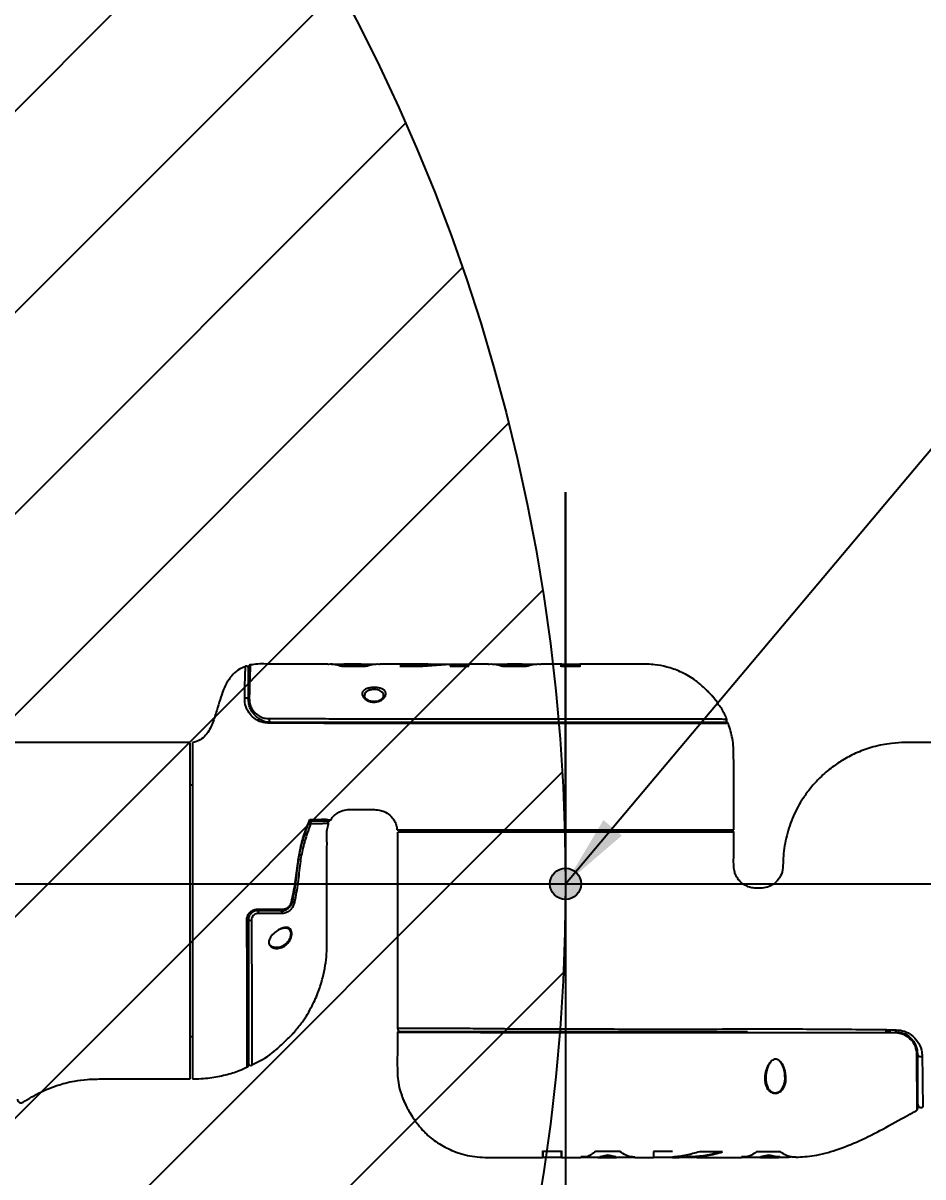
# Model space of a CAD drawing. Header units: millimetres. Extents: x 0 to 841, y 0 to 594.
# Drawn here: x 392 to 442.1, y 130.1 to 194.4 of the extents above; entities that cross this region are included whole.
import ezdxf

# ---------------------------------------------------------------- set-up
doc = ezdxf.new("R2010")
doc.units = ezdxf.units.MM
doc.header["$PDSIZE"] = -1
doc.layers.add('细线层', color=7, linetype='Continuous', lineweight=25)
doc.styles.add('SLDTEXTSTYLE5', font='TXT', dxfattribs={"width": 0.605})
doc.dimstyles.new('SLDDIMSTYLE0', dxfattribs={"dimtxt": 5.5, "dimasz": 4.08, "dimexe": 0, "dimexo": 0.0625, "dimgap": 1.375, "dimtad": 2, "dimdec": 1, "dimlfac": 4, "dimrnd": 1e-09, "dimzin": 12, "dimdsep": 46, "dimtxsty": 'SLDTEXTSTYLE5', "dimsah": 1, "dimcen": 0.09, "dimadec": 0, "dimazin": 3, "dimtfac": 1, "dimtdec": 1, "dimtofl": 0, "dimtmove": 0, "dimatfit": 3, "dimfxl": 0, "dimfrac": 2, "dimtolj": 1, "dimtzin": 12, "dimarcsym": 0})
doc.dimstyles.new('SLDDIMSTYLE4', dxfattribs={"dimtxt": 5.5, "dimasz": 4.08, "dimexe": 0, "dimexo": 0.0625, "dimgap": 1.375, "dimtad": 0, "dimtih": 1, "dimtoh": 1, "dimdec": 1, "dimlfac": 4, "dimrnd": 1e-09, "dimzin": 12, "dimdsep": 46, "dimtxsty": 'SLDTEXTSTYLE5', "dimsah": 1, "dimcen": 0, "dimadec": 0, "dimazin": 3, "dimtfac": 1, "dimtdec": 1, "dimtofl": 0, "dimtmove": 0, "dimatfit": 3, "dimfxl": 0, "dimfrac": 2, "dimtolj": 1, "dimtzin": 12, "dimarcsym": 0})
doc.dimstyles.new('SLDDIMSTYLE5', dxfattribs={"dimtxt": 0.18, "dimasz": 4.08, "dimexe": 0, "dimexo": 0.0625, "dimgap": 0, "dimtad": 0, "dimtih": 1, "dimtoh": 1, "dimdec": 0, "dimrnd": 1e-09, "dimzin": 0, "dimdsep": 46, "dimtxsty": 'Standard', "dimsah": 1, "dimcen": 0.09, "dimadec": 0, "dimazin": 0, "dimtfac": 4.08, "dimtdec": 0, "dimtofl": 0, "dimtmove": 0, "dimatfit": 3, "dimfxl": 0, "dimfrac": 2, "dimtolj": 1, "dimtzin": 0, "dimarcsym": 0})

# ---------------------------------------------------------------- blocks, each defined once
blk = doc.blocks.new('_D_7')
at = {"layer": '细线层'}
for p, q in [((422.202, 150.15), (422.202, 93.051)), ((462.027, 137.262), (462.027, 93.051)), ((422.202, 95.051), (462.027, 95.051))]:
    blk.add_line(p, q, dxfattribs=at)
for points in [[(422.202, 95.051), (426.282, 94.543), (426.282, 95.559)], [(462.027, 95.051), (457.947, 95.559), (457.947, 94.543)]]:
    blk.add_solid(points, dxfattribs=at)
at = {"layer": '细线层', "insert": (433.818, 102.141), "char_height": 5.5, "attachment_point": 1, "style": 'SLDTEXTSTYLE5'}
blk.add_mtext('159.3', dxfattribs=at)
blk = doc.blocks.new('_D_9')
at = {"layer": '细线层'}
for p, q in [((317.077, 146.387), (348.808, 114.656)), ((348.808, 114.656), (423.57, 39.894)), ((423.57, 39.894), (454.56, 39.894))]:
    blk.add_line(p, q, dxfattribs=at)
blk.add_solid([(348.808, 114.656), (346.282, 117.9), (345.564, 117.182)], dxfattribs=at)
at = {"layer": '细线层', "char_height": 5.5, "attachment_point": 1, "style": 'SLDTEXTSTYLE5'}
for s, insert in [('S', (425.158, 46.984)), ('R179.5', (430.199, 46.984))]:
    blk.add_mtext(s, dxfattribs=dict(at, insert=insert))

msp = doc.modelspace()

# ---------------------------------------------------------------- hatches: boundary and pattern name
at = {"layer": '细线层'}
h = msp.add_hatch(dxfattribs=at)
h.set_pattern_fill('ANSI31', color=256, scale=2.5, style=0)
edge = h.paths.add_edge_path(flags=0)
edge.add_arc((317.077, 146.387), 105.125, 0, 360)
edge = h.paths.add_edge_path(flags=0)
edge.add_arc((317.077, 146.387), 44.875, 0, 360)
h = msp.add_hatch(color=256, dxfattribs=at)
edge = h.paths.add_edge_path(flags=0)
edge.add_arc((422.202, 146.387), 0.875, 0, 360)

# ---------------------------------------------------------------- linework, layer by layer
at = {"color": 7, "linetype": 'Continuous', "lineweight": 25}
for p, q in [((409.736, 158.517), (411.074, 158.517)), ((410.808, 158.637), (409.994, 158.637)), ((410, 158.597), (410.401, 158.58)), ((410.808, 158.631), (410.401, 158.605)), ((410.401, 158.58), (410.802, 158.605)), ((410.401, 158.58), (410.401, 158.605)), ((411.649, 158.612), (410.802, 158.612)), ((411.207, 158.607), (410.851, 158.607)), ((410.892, 158.612), (410.892, 158.636)), ((414.551, 158.637), (411.859, 158.637)), ((414.689, 158.637), (412.968, 158.519)), ((412.968, 158.519), (414.255, 158.519)), ((413.334, 158.519), (414.689, 158.612)), ((414.255, 158.519), (415.768, 158.633)), ((414.551, 158.63), (414.689, 158.637)), ((414.689, 158.612), (414.689, 158.637)), ((415.492, 158.612), (414.689, 158.612)), ((415.71, 158.634), (415.329, 158.612)), ((415.768, 158.633), (415.768, 158.517)), ((416.821, 158.612), (415.768, 158.612)), ((415.768, 158.517), (416.821, 158.517)), ((417.911, 158.638), (416.821, 158.637)), ((418.974, 158.613), (418.115, 158.613)), ((418.92, 158.607), (418.563, 158.607)), ((418.697, 158.516), (420.034, 158.515)), ((418.878, 158.613), (418.878, 158.636)), ((419.37, 158.605), (418.962, 158.631)), ((418.974, 158.605), (419.37, 158.58)), ((419.777, 158.627), (419.37, 158.605)), ((419.37, 158.58), (419.37, 158.605)), ((419.37, 158.58), (419.765, 158.602)), ((420.617, 158.613), (419.765, 158.613)), ((421.952, 158.638), (420.826, 158.638)), ((422.996, 158.613), (421.929, 158.613)), ((421.952, 158.611), (421.952, 158.636)), ((421.952, 158.624), (421.952, 158.512)), ((421.952, 158.487), (421.952, 158.597)), ((421.952, 158.512), (422.997, 158.51)), ((421.955, 158.606), (421.955, 158.631)), ((422.996, 158.609), (422.996, 158.634)), ((401.402, 154.262), (401.402, 135.512)), ((401.402, 151.887), (401.277, 151.887)), ((414.052, 149.4), (414.052, 149.275)), ((430.352, 149.275), (430.352, 149.4)), ((401.277, 137.887), (401.402, 137.887)), ((440.331, 138.15), (440.02, 138.15)), ((405.903, 137.016), (405.899, 137.011)), ((413.707, 133.355), (413.746, 133.297)), ((414.247, 132.649), (414.254, 132.641)), ((421.977, 131.475), (420.932, 131.475)), ((425.232, 131.471), (423.894, 131.473)), ((424.559, 131.265), (424.11, 131.179)), ((425.008, 131.172), (424.559, 131.265)), ((424.559, 131.265), (424.559, 131.24)), ((424.559, 131.24), (425.05, 131.138)), ((428.16, 131.464), (427.108, 131.467)), ((430.961, 131.453), (429.673, 131.457)), ((434.192, 131.45), (432.855, 131.452)), ((433.037, 131.138), (433.528, 131.232)), ((433.528, 131.257), (433.079, 131.171)), ((433.976, 131.181), (433.528, 131.257)), ((433.528, 131.257), (433.528, 131.232)), ((433.776, 131.188), (434.15, 131.188)), ((420.933, 131.165), (420.933, 131.14)), ((420.933, 131.162), (421.996, 131.162)), ((421.974, 131.171), (421.974, 131.146)), ((421.976, 131.163), (421.976, 131.138)), ((423.06, 131.162), (424.11, 131.163)), ((425.008, 131.163), (426.06, 131.163)), ((425.05, 131.163), (425.05, 131.138)), ((426.069, 131.137), (427.108, 131.137)), ((427.108, 131.163), (428.16, 131.163)), ((429.24, 131.168), (429.24, 131.143)), ((429.502, 131.15), (429.24, 131.143)), ((429.502, 131.137), (432.016, 131.137)), ((432.027, 131.162), (433.079, 131.162)), ((433.037, 131.163), (433.037, 131.138))]:
    msp.add_line(p, q, dxfattribs=at)
at = {"color": 8, "linetype": 'Continuous', "lineweight": 25}
msp.add_line((406.924, 145.387), (406.991, 145.387), dxfattribs=at)
at = {"color": 7, "linetype": 'Continuous', "lineweight": 25, "flags": 128}
for points in [[(419.777, 158.638), (419.466, 158.638), (418.962, 158.638)], [(404.527, 156.65), (404.522, 156.677), (404.507, 156.701), (404.483, 156.721), (404.452, 156.735), (404.417, 156.742), (404.381, 156.742), (404.347, 156.734), (404.317, 156.719)], [(405.777, 155.4), (405.755, 155.404), (405.734, 155.418), (405.716, 155.438), (405.703, 155.466), (405.695, 155.497), (405.693, 155.53), (405.697, 155.563), (405.707, 155.594)], [(412.827, 149.275), (412.827, 149.218), (412.827, 146.841), (412.827, 144.718), (412.827, 142.851), (412.828, 141.238), (412.828, 139.88), (412.828, 138.776), (412.829, 138.35)], [(406.991, 145.387), (407.006, 145.384), (407.021, 145.381), (407.036, 145.378), (407.05, 145.375), (407.063, 145.372), (407.075, 145.37), (407.085, 145.367), (407.094, 145.365)], [(405.071, 144.984), (405.068, 144.964), (405.065, 144.946), (405.06, 144.929), (405.055, 144.915), (405.048, 144.903), (405.042, 144.894), (405.034, 144.889), (405.027, 144.887)], [(405.027, 144.887), (405.038, 144.884), (405.048, 144.875), (405.057, 144.86), (405.064, 144.839), (405.07, 144.815), (405.074, 144.788), (405.075, 144.76), (405.073, 144.732)], [(406.312, 144.887), (406.332, 144.884), (406.351, 144.875), (406.368, 144.859), (406.382, 144.839), (406.393, 144.814), (406.399, 144.787), (406.401, 144.759), (406.398, 144.731)], [(440.627, 138.256), (440.623, 138.233), (440.618, 138.212), (440.613, 138.194), (440.606, 138.178), (440.599, 138.166), (440.592, 138.157), (440.585, 138.152), (440.577, 138.15)], [(441.827, 136.9), (441.832, 136.868), (441.848, 136.838), (441.874, 136.811), (441.909, 136.789), (441.949, 136.773), (441.994, 136.764), (442.041, 136.763), (442.087, 136.769)], [(421.976, 131.137), (422.933, 131.137), (423.052, 131.137)], [(428.19, 131.163), (428.967, 131.163), (429.24, 131.163)]]:
    msp.add_lwpolyline(points, dxfattribs=at)
at = {"color": 7, "linetype": 'Continuous', "lineweight": 25}
for centre, radius, start, end in [((404.402, 158.396), 0.125, 359.97855, 110.57265), ((404.652, 158.464), 0.125, 104.29998, 180.05488), ((404.615, 156.646), 0.088, 118.24951, 177.15552), ((405.786, 155.314), 0.086, 95.98922, 163.77861), ((431.073, 155.525), 0.125, 270.00155, 23.31728), ((431.17, 155.275), 0.125, 24.90004, 90.0046), ((408.867, 149.762), 0.125, 339.16875, 89.98888), ((408.993, 150.012), 0.125, 269.99554, 323.73482), ((406.387, 144.989), 0.102, 277.82116, 356.42069), ((404.451, 144.473), 0.115, 261.64266, 311.4945), ((404.642, 144.552), 0.201, 235.06903, 284.20613), ((413.029, 138.35), 0.2, 181.77545, 270.05934), ((412.879, 138.1), 0.05, 82.78341, 176.58111), ((440.515, 138.101), 0.0792, 341.71436, 38.35964), ((404.652, 136.391), 0.125, 179.95824, 303.16202), ((441.789, 136.906), 0.0381, 274.06808, 350.28357), ((404.402, 136.274), 0.125, 301.33479, 0.00002), ((391.852, 134.387), 0.2, 179.99995, 305.64418), ((442.027, 134.121), 0.2, 179.99997, 302.17157)]:
    msp.add_arc(centre, radius, start, end, dxfattribs=at)
for points, knots in [([(404.36, 158.505), (404.244, 158.459), (403.987, 158.359), (403.653, 158.069), (403.357, 157.678), (403.122, 157.198), (402.933, 156.645), (402.751, 156.017), (402.578, 155.452), (402.369, 154.987), (402.152, 154.656), (401.832, 154.37), (401.551, 154.3), (401.402, 154.262)], [0, 0, 0, 0, 0.068178, 0.151186, 0.239908, 0.337517, 0.444546, 0.561978, 0.698611, 0.770433, 0.842467, 0.91616, 1, 1, 1, 1]), ([(404.527, 156.65), (404.527, 156.865), (404.527, 157.321), (404.527, 157.849), (404.527, 158.245), (404.527, 158.454), (404.527, 158.44), (404.527, 158.435)], [0, 0, 0, 0, 0.199253, 0.422968, 0.646691, 0.884997, 1, 1, 1, 1]), ([(408.945, 158.637), (408.879, 158.637), (408.647, 158.637), (407.87, 158.637), (407.07, 158.638), (406.315, 158.638), (405.942, 158.639), (405.51, 158.634), (405.053, 158.65), (404.765, 158.605), (404.623, 158.584)], [0, 0, 0, 0, 0.045668, 0.160876, 0.538971, 0.600695, 0.684128, 0.797972, 0.900745, 1, 1, 1, 1]), ([(408.945, 158.629), (408.964, 158.632), (409.228, 158.67), (409.492, 158.591), (409.736, 158.517)], [0, 0, 0, 0, 0.0732433, 1, 1, 1, 1]), ([(410, 158.612), (409.932, 158.612), (409.649, 158.612), (409.366, 158.612), (409.152, 158.612)], [0, 0, 0, 0, 0.241785, 1, 1, 1, 1]), ([(410.401, 158.605), (410.241, 158.628), (410.026, 158.659), (409.812, 158.622), (409.758, 158.612)], [0, 0, 0, 0, 0.745712, 1, 1, 1, 1]), ([(411.074, 158.517), (411.314, 158.588), (411.576, 158.665), (411.838, 158.632), (411.859, 158.629)], [0, 0, 0, 0, 0.917698, 1, 1, 1, 1]), ([(416.821, 158.517), (416.821, 158.588), (416.821, 158.666), (416.821, 158.632), (416.821, 158.629)], [0, 0, 0, 0, 0.919185, 1, 1, 1, 1]), ([(417.911, 158.63), (417.93, 158.633), (418.193, 158.666), (418.454, 158.588), (418.697, 158.516)], [0, 0, 0, 0, 0.074422, 1, 1, 1, 1]), ([(420.034, 158.515), (420.276, 158.587), (420.54, 158.667), (420.804, 158.632), (420.826, 158.629)], [0, 0, 0, 0, 0.917348, 1, 1, 1, 1]), ([(422.093, 158.613), (422.05, 158.618), (421.98, 158.625), (421.962, 158.629), (421.955, 158.631)], [0, 0, 0, 0, 0.618427, 1, 1, 1, 1]), ([(429.361, 157.786), (429.11, 157.939), (428.635, 158.227), (427.89, 158.478), (427.123, 158.632), (426.237, 158.639), (425.149, 158.637), (424.044, 158.638), (423.303, 158.638), (422.996, 158.638)], [0, 0, 0, 0, 0.134368, 0.254775, 0.358459, 0.492717, 0.659928, 0.858805, 1, 1, 1, 1]), ([(422.997, 158.51), (422.996, 158.554), (422.996, 158.629), (422.996, 158.629), (422.996, 158.629)], [0, 0, 0, 0, 0.582302, 1, 1, 1, 1]), ([(422.996, 158.604), (422.996, 158.603), (422.996, 158.603), (422.996, 158.529), (422.997, 158.485)], [0, 0, 0, 0, 0.405921, 1, 1, 1, 1]), ([(429.936, 157.308), (429.919, 157.324), (429.823, 157.413), (429.665, 157.55), (429.494, 157.688), (429.394, 157.764), (429.352, 157.796), (429.361, 157.789), (429.362, 157.788)], [0, 0, 0, 0, 0.063911, 0.361314, 0.5937, 0.784766, 0.976001, 1, 1, 1, 1]), ([(429.369, 157.784), (429.367, 157.785), (429.365, 157.786), (429.365, 157.786), (429.365, 157.787)], [0, 0, 0, 0, 0.67946, 1, 1, 1, 1]), ([(411.527, 156.513), (411.475, 156.516), (411.364, 156.522), (411.203, 156.574), (411.052, 156.66), (410.925, 156.782), (410.853, 156.93), (410.87, 157.082), (410.988, 157.209), (411.181, 157.293), (411.39, 157.329), (411.595, 157.334), (411.788, 157.312), (411.965, 157.258), (412.102, 157.177), (412.185, 157.066), (412.198, 156.929), (412.125, 156.773), (411.972, 156.635), (411.782, 156.546), (411.642, 156.518), (411.56, 156.513), (411.537, 156.513), (411.527, 156.513)], [0, 0, 0, 0, 0.034006, 0.072876, 0.116896, 0.170058, 0.233015, 0.301057, 0.366369, 0.424101, 0.474484, 0.511877, 0.557758, 0.603736, 0.651912, 0.70504, 0.764447, 0.830027, 0.898078, 0.945711, 0.984963, 0.993491, 1, 1, 1, 1]), ([(430.713, 156.445), (430.715, 156.444), (430.719, 156.438), (430.69, 156.477), (430.615, 156.574), (430.453, 156.774), (430.218, 157.037), (430.025, 157.223), (429.936, 157.308)], [0, 0, 0, 0, 0.035924, 0.129012, 0.260227, 0.46053, 0.75094, 1, 1, 1, 1]), ([(430.198, 157.051), (430.158, 157.093), (430.109, 157.144), (430.057, 157.192), (430.048, 157.201)], [0, 0, 0, 0, 0.811269, 1, 1, 1, 1]), ([(430.714, 156.445), (430.714, 156.445), (430.714, 156.445), (430.708, 156.453), (430.681, 156.489), (430.614, 156.575), (430.506, 156.71), (430.363, 156.875), (430.251, 156.994), (430.198, 157.051)], [0, 0, 0, 0, 0.008176, 0.064156, 0.187112, 0.343341, 0.541005, 0.77958, 1, 1, 1, 1]), ([(405.703, 155.338), (405.543, 155.353), (405.23, 155.382), (404.884, 155.571), (404.604, 155.831), (404.401, 156.173), (404.321, 156.488), (404.318, 156.681), (404.317, 156.719)], [0, 0, 0, 0, 0.194759, 0.380453, 0.566356, 0.759627, 0.952449, 1, 1, 1, 1]), ([(405.066, 155.622), (404.919, 155.755), (404.704, 155.952), (404.553, 156.33), (404.536, 156.542), (404.527, 156.65)], [0, 0, 0, 0, 0.5097084, 0.7515789, 1, 1, 1, 1]), ([(404.573, 156.723), (404.579, 156.626), (404.591, 156.43), (404.702, 156.156), (404.885, 155.904), (405.131, 155.725), (405.402, 155.613), (405.604, 155.6), (405.707, 155.594)], [0, 0, 0, 0, 0.152027, 0.308405, 0.505822, 0.709321, 0.852305, 1, 1, 1, 1]), ([(411.552, 156.54), (411.523, 156.541), (411.444, 156.541), (411.315, 156.568), (411.176, 156.628), (411.063, 156.714), (410.997, 156.806), (410.994, 156.846), (410.993, 156.864)], [0, 0, 0, 0, 0.08438, 0.229279, 0.391761, 0.592092, 0.813153, 1, 1, 1, 1]), ([(412.059, 156.865), (412.06, 156.855), (412.063, 156.825), (412.016, 156.743), (411.911, 156.648), (411.768, 156.576), (411.64, 156.546), (411.57, 156.542), (411.552, 156.54)], [0, 0, 0, 0, 0.125166, 0.361329, 0.585571, 0.784631, 0.945553, 1, 1, 1, 1]), ([(431.184, 155.572), (431.176, 155.594), (431.099, 155.814), (430.948, 156.114), (430.755, 156.354), (430.694, 156.43)], [0, 0, 0, 0, 0.069085, 0.70453, 1, 1, 1, 1]), ([(405.066, 155.622), (405.16, 155.564), (405.356, 155.443), (405.633, 155.415), (405.777, 155.4)], [0, 0, 0, 0, 0.482165, 1, 1, 1, 1]), ([(405.777, 155.4), (405.944, 155.4), (406.279, 155.4), (406.924, 155.4), (407.636, 155.4), (408.511, 155.4), (409.454, 155.4), (410.649, 155.4), (412.682, 155.4), (415.172, 155.4), (417.86, 155.4), (420.171, 155.4), (422.152, 155.4), (423.779, 155.4), (425.052, 155.4), (426.313, 155.4), (427.525, 155.4), (428.633, 155.4), (429.564, 155.4), (430.302, 155.4), (430.82, 155.4), (431.128, 155.4), (431.143, 155.4), (431.149, 155.4)], [0, 0, 0, 0, 0.0212999, 0.0426587, 0.0738497, 0.1047348, 0.1350281, 0.1654956, 0.2213856, 0.3331669, 0.4083435, 0.4835004, 0.5584262, 0.6016087, 0.6448933, 0.6880159, 0.7354271, 0.7828115, 0.8282168, 0.8736087, 0.9184406, 0.9632671, 1, 1, 1, 1]), ([(431.577, 149.4), (431.577, 150.017), (431.576, 151.376), (431.587, 153.068), (431.556, 154.445), (431.366, 155.045), (431.279, 155.32)], [0, 0, 0, 0, 0.3110308, 0.6843993, 0.8552708, 1, 1, 1, 1]), ([(401.277, 154.262), (400.441, 154.262), (398.773, 154.262), (396.356, 154.262), (394.109, 154.262), (392.108, 154.263), (390.434, 154.248), (389.068, 154.289), (387.984, 154.13), (387.085, 153.842), (386.339, 153.48), (385.723, 153.08), (385.228, 152.675), (384.791, 152.245), (384.38, 151.753), (383.991, 151.168), (383.66, 150.52), (383.404, 149.825), (383.226, 149.079), (383.142, 148.295), (383.152, 147.648), (383.152, 147.162), (383.049, 146.851), (382.876, 146.579), (382.619, 146.344), (382.264, 146.165), (381.837, 146.129), (381.407, 146.143), (380.993, 146.13), (380.63, 146.257), (380.349, 146.455), (380.15, 146.693), (380.003, 146.979), (379.93, 147.385), (379.961, 147.953), (379.949, 148.642), (379.951, 149.141), (379.952, 149.387)], [0, 0, 0, 0, 0.08672, 0.172946, 0.25064, 0.319778, 0.380412, 0.424343, 0.461303, 0.493338, 0.521863, 0.547104, 0.569348, 0.588044, 0.610624, 0.635679, 0.660736, 0.685941, 0.712272, 0.740113, 0.767401, 0.779496, 0.790216, 0.800787, 0.812651, 0.825997, 0.841152, 0.856449, 0.870773, 0.883699, 0.895492, 0.90607, 0.915575, 0.928521, 0.948307, 0.974426, 1, 1, 1, 1]), ([(401.277, 135.512), (401.277, 135.537), (401.277, 135.588), (401.277, 135.997), (401.277, 136.644), (401.277, 137.522), (401.277, 138.617), (401.277, 139.88), (401.277, 141.298), (401.277, 142.804), (401.277, 144.383), (401.277, 145.962), (401.277, 147.525), (401.277, 148.999), (401.277, 150.369), (401.277, 151.572), (401.277, 152.595), (401.277, 153.393), (401.277, 153.947), (401.277, 154.238), (401.277, 154.234), (401.277, 154.232)], [0, 0, 0, 0, 0.05292, 0.107374, 0.160294, 0.214749, 0.267659, 0.322103, 0.375042, 0.429518, 0.482447, 0.53691, 0.589833, 0.644292, 0.697187, 0.751613, 0.804542, 0.859006, 0.91196, 0.966455, 1, 1, 1, 1]), ([(452.152, 154.262), (451.338, 154.262), (449.789, 154.262), (447.57, 154.263), (445.546, 154.262), (443.686, 154.265), (441.982, 154.255), (440.544, 154.278), (439.385, 154.048), (438.493, 153.734), (437.73, 153.345), (437.028, 152.876), (436.408, 152.345), (435.876, 151.761), (435.362, 151.063), (434.879, 150.181), (434.562, 149.266), (434.41, 148.51), (434.338, 147.953), (434.337, 147.425), (434.273, 146.93), (434.053, 146.595), (433.807, 146.373), (433.53, 146.213), (433.224, 146.145), (432.971, 146.151), (432.757, 146.146), (432.517, 146.177), (432.251, 146.277), (432.018, 146.433), (431.835, 146.622), (431.71, 146.824), (431.611, 147.062), (431.568, 147.408), (431.58, 147.899), (431.576, 148.55), (431.576, 149.034), (431.577, 149.302)], [0, 0, 0, 0, 0.087837, 0.16707, 0.239469, 0.306236, 0.367716, 0.423525, 0.460802, 0.494604, 0.525271, 0.552991, 0.585535, 0.613101, 0.637987, 0.678963, 0.721093, 0.741839, 0.762161, 0.781496, 0.799029, 0.81496, 0.823442, 0.834767, 0.849078, 0.856498, 0.862051, 0.872225, 0.882314, 0.892489, 0.902186, 0.910471, 0.91798, 0.929822, 0.947784, 0.971009, 1, 1, 1, 1]), ([(409.095, 149.938), (409.119, 149.975), (409.172, 150.055), (409.286, 150.18), (409.457, 150.323), (409.718, 150.465), (410.087, 150.542), (410.551, 150.52), (411.046, 150.523), (411.51, 150.533), (411.881, 150.504), (412.214, 150.369), (412.481, 150.164), (412.681, 149.882), (412.793, 149.633), (412.804, 149.46), (412.807, 149.395)], [0, 0, 0, 0, 0.029285, 0.063375, 0.112081, 0.176528, 0.258382, 0.358823, 0.483535, 0.587042, 0.66717, 0.728021, 0.823544, 0.885221, 0.957046, 1, 1, 1, 1]), ([(406.919, 145.363), (407.001, 145.719), (407.163, 146.433), (407.25, 147.415), (407.405, 148.318), (407.616, 149.141), (407.837, 149.694), (407.949, 149.972)], [0, 0, 0, 0, 0.230922, 0.463262, 0.623333, 0.81068, 1, 1, 1, 1]), ([(406.991, 145.387), (407.056, 145.745), (407.186, 146.46), (407.267, 147.476), (407.442, 148.409), (407.668, 149.175), (407.843, 149.651), (407.917, 149.852)], [0, 0, 0, 0, 0.238054, 0.476897, 0.667442, 0.859575, 1, 1, 1, 1]), ([(408.973, 149.887), (408.977, 149.887), (408.985, 149.887), (408.821, 149.887), (408.668, 149.887), (408.405, 149.887), (408.155, 149.887), (407.96, 149.887), (407.9, 149.887), (407.893, 149.887)], [0, 0, 0, 0, 0.191476, 0.445808, 0.700763, 0.824302, 0.94973, 0.994346, 1, 1, 1, 1]), ([(407.917, 149.852), (407.929, 149.841), (407.953, 149.817), (407.978, 149.774), (407.988, 149.742), (407.99, 149.726), (407.99, 149.724), (407.99, 149.724)], [0, 0, 0, 0, 0.274476, 0.609005, 0.948829, 0.993304, 1, 1, 1, 1]), ([(407.99, 149.724), (407.927, 149.553), (407.764, 149.114), (407.551, 148.385), (407.378, 147.458), (407.298, 146.441), (407.162, 145.724), (407.094, 145.365)], [0, 0, 0, 0, 0.122156, 0.314963, 0.509718, 0.754879, 1, 1, 1, 1]), ([(407.128, 138.204), (407.269, 138.368), (407.636, 138.791), (408.07, 139.542), (408.439, 140.371), (408.674, 141.13), (408.816, 141.824), (408.891, 142.47), (408.905, 143.08), (408.9, 143.648), (408.9, 144.231), (408.901, 144.924), (408.902, 145.819), (408.904, 146.949), (408.894, 148.041), (408.914, 148.885), (408.881, 149.388), (408.96, 149.616), (408.995, 149.715)], [0, 0, 0, 0, 0.0542362, 0.1403935, 0.2162655, 0.2818578, 0.3394484, 0.3937886, 0.4449972, 0.4925521, 0.536334, 0.59146, 0.6663351, 0.7609844, 0.8753923, 0.9400064, 0.9739942, 1, 1, 1, 1]), ([(412.853, 149.4), (412.845, 149.4), (412.814, 149.4), (413.053, 149.4), (413.534, 149.4), (414.258, 149.4), (415.221, 149.4), (416.392, 149.4), (417.737, 149.4), (419.186, 149.4), (420.733, 149.4), (422.305, 149.4), (423.887, 149.4), (425.409, 149.4), (426.855, 149.4), (428.158, 149.4), (429.304, 149.4), (430.238, 149.4), (430.953, 149.4), (431.353, 149.4), (431.547, 149.4), (431.567, 149.4), (431.577, 149.4)], [0, 0, 0, 0, 0.0202606, 0.075506, 0.126806, 0.1794382, 0.2334163, 0.2890157, 0.3420794, 0.3966963, 0.4495102, 0.5038577, 0.5566301, 0.6109243, 0.663859, 0.7183276, 0.7712808, 0.82577, 0.8787016, 0.9331677, 0.9663997, 1, 1, 1, 1]), ([(431.577, 149.275), (431.552, 149.275), (431.501, 149.275), (431.092, 149.275), (430.443, 149.275), (429.565, 149.275), (428.467, 149.275), (427.203, 149.275), (425.785, 149.275), (424.279, 149.275), (422.7, 149.275), (421.122, 149.275), (419.56, 149.275), (418.087, 149.275), (416.717, 149.275), (415.514, 149.275), (414.492, 149.275), (413.693, 149.275), (413.142, 149.275), (412.85, 149.275), (412.855, 149.275), (412.857, 149.275)], [0, 0, 0, 0, 0.0529724, 0.1074812, 0.1604122, 0.2148738, 0.2678386, 0.322341, 0.3752799, 0.4297579, 0.4826503, 0.5370762, 0.5899791, 0.6444149, 0.6973341, 0.7517871, 0.8047269, 0.8592032, 0.9121314, 0.966595, 1, 1, 1, 1]), ([(407.094, 145.365), (407.09, 145.346), (407.069, 145.262), (407.006, 145.107), (406.874, 144.924), (406.667, 144.767), (406.496, 144.744), (406.398, 144.731)], [0, 0, 0, 0, 0.048797, 0.211527, 0.409861, 0.663905, 1, 1, 1, 1]), ([(406.404, 144.89), (406.414, 144.889), (406.486, 144.884), (406.615, 144.928), (406.769, 145.033), (406.878, 145.181), (406.936, 145.31), (406.945, 145.381), (406.947, 145.395)], [0, 0, 0, 0, 0.041334, 0.30033, 0.542684, 0.761885, 0.951102, 1, 1, 1, 1]), ([(406.489, 144.982), (406.546, 144.99), (406.649, 145.005), (406.778, 145.101), (406.863, 145.213), (406.904, 145.305), (406.917, 145.354), (406.919, 145.363)], [0, 0, 0, 0, 0.328416, 0.594619, 0.797359, 0.960558, 1, 1, 1, 1]), ([(406.792, 145.079), (406.822, 145.104), (406.882, 145.153), (406.949, 145.263), (406.977, 145.346), (406.991, 145.387)], [0, 0, 0, 0, 0.340071, 0.669968, 1, 1, 1, 1]), ([(404.434, 144.36), (404.439, 144.421), (404.448, 144.546), (404.536, 144.725), (404.68, 144.872), (404.869, 144.969), (405.003, 144.979), (405.071, 144.984)], [0, 0, 0, 0, 0.184073, 0.380102, 0.579128, 0.788491, 1, 1, 1, 1]), ([(405.027, 144.887), (404.975, 144.883), (404.871, 144.874), (404.723, 144.795), (404.609, 144.677), (404.539, 144.535), (404.531, 144.436), (404.527, 144.387)], [0, 0, 0, 0, 0.211421, 0.419714, 0.618327, 0.814777, 1, 1, 1, 1]), ([(405.073, 144.732), (405.032, 144.729), (404.95, 144.722), (404.836, 144.663), (404.75, 144.573), (404.699, 144.466), (404.693, 144.393), (404.691, 144.357)], [0, 0, 0, 0, 0.216097, 0.430596, 0.629766, 0.820878, 1, 1, 1, 1]), ([(406.401, 144.887), (406.282, 144.887), (406.026, 144.887), (405.569, 144.887), (405.209, 144.887), (405.027, 144.887)], [0, 0, 0, 0, 0.298441, 0.644493, 1, 1, 1, 1]), ([(405.071, 144.984), (405.254, 144.983), (405.626, 144.98), (406.026, 144.98), (406.309, 144.981), (406.429, 144.982), (406.489, 144.982)], [0, 0, 0, 0, 0.346453, 0.702578, 0.85166, 1, 1, 1, 1]), ([(406.398, 144.731), (406.227, 144.73), (405.88, 144.728), (405.413, 144.73), (405.134, 144.732), (405.073, 144.732)], [0, 0, 0, 0, 0.432441, 0.877423, 1, 1, 1, 1]), ([(404.527, 144.387), (404.527, 143.916), (404.527, 143.031), (404.527, 141.789), (404.527, 140.658), (404.527, 139.565), (404.527, 138.553), (404.527, 137.671), (404.527, 136.985), (404.527, 136.519), (404.527, 136.286), (404.527, 136.299), (404.527, 136.304)], [0, 0, 0, 0, 0.1119028, 0.210033, 0.3083938, 0.4063868, 0.5150148, 0.6235816, 0.729825, 0.8360449, 0.9430588, 1, 1, 1, 1]), ([(406.9, 143.383), (406.885, 143.345), (406.843, 143.236), (406.723, 143.061), (406.519, 142.883), (406.247, 142.776), (405.989, 142.779), (405.806, 142.861), (405.709, 142.961), (405.664, 143.074), (405.663, 143.192), (405.693, 143.292), (405.755, 143.42), (405.895, 143.597), (406.135, 143.79), (406.404, 143.93), (406.632, 143.976), (406.792, 143.937), (406.887, 143.844), (406.937, 143.718), (406.944, 143.571), (406.923, 143.454), (406.904, 143.394), (406.9, 143.383)], [0, 0, 0, 0, 0.026826, 0.075592, 0.141306, 0.227794, 0.315489, 0.368138, 0.406158, 0.434307, 0.462581, 0.4877, 0.502047, 0.555021, 0.632951, 0.714645, 0.788866, 0.843784, 0.886876, 0.922994, 0.959221, 0.992481, 1, 1, 1, 1]), ([(406.862, 143.396), (406.865, 143.406), (406.884, 143.459), (406.895, 143.516), (406.903, 143.608), (406.898, 143.702), (406.849, 143.817), (406.754, 143.902), (406.595, 143.938), (406.379, 143.902), (406.213, 143.814), (406.131, 143.77)], [0, 0, 0, 0, 0.020651, 0.110333, 0.111616, 0.210491, 0.309664, 0.429223, 0.583319, 0.793605, 1, 1, 1, 1]), ([(405.69, 143.017), (405.714, 142.989), (405.778, 142.915), (405.96, 142.848), (406.213, 142.842), (406.482, 142.94), (406.685, 143.101), (406.805, 143.261), (406.847, 143.361), (406.862, 143.396)], [0, 0, 0, 0, 0.082663, 0.213756, 0.434006, 0.651152, 0.814782, 0.934719, 1, 1, 1, 1]), ([(405.902, 137.014), (405.901, 137.013), (405.896, 137.009), (405.931, 137.038), (406.017, 137.109), (406.19, 137.256), (406.361, 137.41), (406.569, 137.604), (406.756, 137.786), (406.954, 137.987), (407.07, 138.11), (407.135, 138.181), (407.142, 138.187), (407.145, 138.191)], [0, 0, 0, 0, 0.023807, 0.079333, 0.155791, 0.26796, 0.431001, 0.465711, 0.64311, 0.766523, 0.859208, 0.932975, 1, 1, 1, 1]), ([(407.08, 138.122), (407.095, 138.137), (407.131, 138.176), (407.144, 138.19), (407.145, 138.191), (407.145, 138.191)], [0, 0, 0, 0, 0.364067, 0.926134, 1, 1, 1, 1]), ([(412.829, 138.1), (412.83, 137.734), (412.834, 136.969), (412.809, 135.866), (412.902, 135.046), (413.056, 134.665), (413.082, 134.6)], [0, 0, 0, 0, 0.31078, 0.650321, 0.9411, 1, 1, 1, 1]), ([(440.59, 138.076), (439.819, 138.078), (438.278, 138.082), (436.186, 138.086), (434.267, 138.087), (432.584, 138.086), (429.847, 138.085), (427.128, 138.085), (424.432, 138.086), (422.813, 138.088), (421.15, 138.089), (419.745, 138.09), (418.608, 138.091), (417.62, 138.092), (416.53, 138.096), (415.456, 138.099), (414.529, 138.099), (413.756, 138.099), (413.183, 138.1), (412.864, 138.1), (412.859, 138.1), (412.857, 138.1)], [0, 0, 0, 0, 0.073742, 0.147399, 0.198182, 0.249288, 0.300426, 0.447647, 0.496821, 0.545983, 0.595028, 0.648703, 0.676093, 0.703472, 0.74595, 0.789812, 0.832228, 0.875634, 0.922494, 0.970856, 1, 1, 1, 1]), ([(412.909, 138.15), (412.91, 138.15), (412.913, 138.15), (413.23, 138.15), (413.793, 138.15), (414.567, 138.15), (415.481, 138.15), (416.558, 138.15), (417.717, 138.15), (418.895, 138.15), (420.04, 138.15), (421.614, 138.15), (423.62, 138.15), (426.046, 138.15), (428.473, 138.15), (430.572, 138.15), (431.859, 138.15), (432.338, 138.15)], [0, 0, 0, 0, 0.039155, 0.103036, 0.166931, 0.224523, 0.282127, 0.340022, 0.397899, 0.446385, 0.495057, 0.543667, 0.642783, 0.742113, 0.841692, 0.941147, 1, 1, 1, 1]), ([(440.577, 138.15), (440.732, 138.132), (441.047, 138.096), (441.475, 137.816), (441.772, 137.401), (441.81, 137.057), (441.827, 136.9)], [0, 0, 0, 0, 0.208543, 0.423536, 0.737032, 1, 1, 1, 1]), ([(441.792, 136.868), (441.775, 137.02), (441.738, 137.351), (441.453, 137.751), (441.043, 138.023), (440.739, 138.058), (440.59, 138.076)], [0, 0, 0, 0, 0.264501, 0.57911, 0.793515, 1, 1, 1, 1]), ([(440.627, 138.256), (440.791, 138.237), (441.118, 138.2), (441.532, 137.954), (441.865, 137.594), (442.054, 137.177), (442.078, 136.888), (442.087, 136.769)], [0, 0, 0, 0, 0.183275, 0.367283, 0.575619, 0.824948, 1, 1, 1, 1]), ([(404.715, 136.294), (405.112, 136.488), (405.532, 136.695), (405.879, 137.002), (405.898, 137.018)], [0, 0, 0, 0, 0.944783, 1, 1, 1, 1]), ([(406.032, 137.122), (406.074, 137.157), (406.136, 137.21), (406.209, 137.275), (406.234, 137.297)], [0, 0, 0, 0, 0.669182, 1, 1, 1, 1]), ([(433.893, 136.612), (433.912, 136.613), (433.96, 136.614), (434.049, 136.587), (434.171, 136.505), (434.333, 136.297), (434.482, 135.9), (434.513, 135.45), (434.411, 135.083), (434.278, 134.883), (434.135, 134.771), (434.016, 134.725), (433.902, 134.709), (433.785, 134.719), (433.643, 134.777), (433.495, 134.901), (433.351, 135.149), (433.285, 135.567), (433.359, 135.989), (433.512, 136.317), (433.627, 136.475), (433.751, 136.571), (433.834, 136.606), (433.883, 136.611), (433.893, 136.612)], [0, 0, 0, 0, 0.010349, 0.026296, 0.05037, 0.092973, 0.180072, 0.308869, 0.37721, 0.427737, 0.459927, 0.48549, 0.498017, 0.523295, 0.54847, 0.584142, 0.639814, 0.732041, 0.859595, 0.905554, 0.951711, 0.97293, 0.994323, 1, 1, 1, 1]), ([(433.655, 136.481), (433.619, 136.434), (433.535, 136.326), (433.409, 136.01), (433.338, 135.596), (433.398, 135.18), (433.528, 134.933), (433.664, 134.808), (433.794, 134.75), (433.902, 134.74), (434.006, 134.757), (434.115, 134.802), (434.246, 134.915), (434.367, 135.114), (434.46, 135.479), (434.427, 135.92), (434.306, 136.315), (434.174, 136.474), (434.135, 136.521)], [0, 0, 0, 0, 0.040548, 0.092879, 0.238816, 0.343858, 0.406482, 0.445922, 0.473289, 0.500478, 0.513968, 0.541729, 0.577261, 0.633979, 0.711638, 0.859004, 0.958325, 1, 1, 1, 1]), ([(441.801, 133.796), (441.801, 133.79), (441.801, 133.761), (441.8, 133.942), (441.799, 134.317), (441.797, 134.887), (441.795, 135.643), (441.794, 136.288), (441.792, 136.712), (441.792, 136.804), (441.792, 136.868)], [0, 0, 0, 0, 0.055045, 0.236083, 0.402399, 0.572612, 0.758708, 0.948544, 0.964197, 1, 1, 1, 1]), ([(441.827, 136.9), (441.827, 136.808), (441.827, 136.385), (441.827, 135.686), (441.827, 134.936), (441.827, 134.363), (441.827, 133.991), (441.827, 133.807), (441.827, 133.836), (441.827, 133.843)], [0, 0, 0, 0, 0.0514675, 0.2376633, 0.4273546, 0.5936201, 0.7635791, 0.9386676, 1, 1, 1, 1]), ([(401.402, 135.512), (401.729, 135.524), (402.352, 135.546), (403.222, 135.724), (403.92, 135.925), (404.308, 136.11), (404.456, 136.181)], [0, 0, 0, 0, 0.311291, 0.591509, 0.843635, 1, 1, 1, 1]), ([(391.968, 134.223), (392.291, 134.417), (392.91, 134.787), (393.708, 135.109), (394.345, 135.297), (394.887, 135.417), (395.596, 135.508), (396.6, 135.514), (397.92, 135.515), (399.538, 135.514), (400.684, 135.513), (401.277, 135.513)], [0, 0, 0, 0, 0.118005, 0.225862, 0.268825, 0.326111, 0.399809, 0.492521, 0.64065, 0.814098, 1, 1, 1, 1]), ([(413.069, 134.591), (413.068, 134.594), (413.065, 134.6), (413.074, 134.577), (413.099, 134.507), (413.178, 134.305), (413.361, 133.9), (413.578, 133.556), (413.707, 133.351)], [0, 0, 0, 0, 0.0411759, 0.0823042, 0.1461975, 0.2703543, 0.5647097, 1, 1, 1, 1]), ([(413.079, 134.571), (413.081, 134.562), (413.089, 134.537), (413.129, 134.43), (413.176, 134.32), (413.208, 134.248)], [0, 0, 0, 0, 0.143641, 0.434866, 1, 1, 1, 1]), ([(413.208, 134.248), (413.212, 134.237), (413.301, 134.024), (413.474, 133.701), (413.662, 133.422), (413.707, 133.355)], [0, 0, 0, 0, 0.037304, 0.772109, 1, 1, 1, 1]), ([(435.037, 131.155), (435.378, 131.175), (436.146, 131.219), (437.335, 131.549), (438.613, 132.061), (439.926, 132.728), (440.987, 133.332), (441.631, 133.674), (441.814, 133.771)], [0, 0, 0, 0, 0.139174, 0.313866, 0.500907, 0.701714, 0.915328, 1, 1, 1, 1]), ([(413.707, 133.351), (413.784, 133.242), (413.916, 133.052), (414.087, 132.838), (414.191, 132.713), (414.244, 132.652), (414.26, 132.633), (414.25, 132.645), (414.248, 132.647)], [0, 0, 0, 0, 0.32525, 0.563438, 0.722041, 0.846687, 0.972091, 1, 1, 1, 1]), ([(414.136, 132.779), (414.167, 132.743), (414.216, 132.684), (414.236, 132.661), (414.243, 132.653)], [0, 0, 0, 0, 0.629445, 1, 1, 1, 1]), ([(414.263, 132.656), (414.325, 132.585), (414.586, 132.289), (415.161, 131.882), (416.011, 131.439), (417.019, 131.153), (418.146, 131.133), (419.307, 131.138), (420.241, 131.137), (420.785, 131.137), (420.933, 131.137)], [0, 0, 0, 0, 0.039975, 0.167005, 0.294494, 0.445451, 0.604867, 0.769583, 0.937406, 1, 1, 1, 1]), ([(420.933, 131.178), (420.933, 131.184), (420.932, 131.198), (420.932, 131.393), (420.932, 131.501)], [0, 0, 0, 0, 0.440505, 1, 1, 1, 1]), ([(420.932, 131.475), (420.932, 131.371), (420.932, 131.159), (420.933, 131.146), (420.933, 131.14)], [0, 0, 0, 0, 0.494467, 1, 1, 1, 1]), ([(421.977, 131.501), (421.977, 131.399), (421.977, 131.205), (421.976, 131.182), (421.976, 131.171)], [0, 0, 0, 0, 0.523273, 1, 1, 1, 1]), ([(421.976, 131.138), (421.976, 131.149), (421.977, 131.17), (421.977, 131.373), (421.977, 131.475)], [0, 0, 0, 0, 0.494856, 1, 1, 1, 1]), ([(423.894, 131.473), (423.715, 131.345), (423.437, 131.148), (423.152, 131.168), (423.052, 131.175)], [0, 0, 0, 0, 0.647392, 1, 1, 1, 1]), ([(423.951, 131.162), (423.974, 131.154), (424.175, 131.083), (424.378, 131.166), (424.559, 131.24)], [0, 0, 0, 0, 0.111829, 1, 1, 1, 1]), ([(426.069, 131.152), (425.901, 131.167), (425.618, 131.191), (425.344, 131.39), (425.232, 131.471)], [0, 0, 0, 0, 0.594571, 1, 1, 1, 1]), ([(427.108, 131.467), (427.108, 131.347), (427.108, 131.154), (427.108, 131.166), (427.108, 131.17)], [0, 0, 0, 0, 0.620806, 1, 1, 1, 1]), ([(429.673, 131.457), (429.424, 131.384), (428.923, 131.238), (428.415, 131.184), (428.16, 131.156)], [0, 0, 0, 0, 0.498532, 1, 1, 1, 1]), ([(428.16, 131.138), (428.413, 131.14), (428.772, 131.143), (429.128, 131.21), (429.233, 131.23)], [0, 0, 0, 0, 0.704021, 1, 1, 1, 1]), ([(430.859, 131.454), (430.609, 131.383), (430.073, 131.232), (429.53, 131.19), (429.24, 131.168)], [0, 0, 0, 0, 0.466256, 1, 1, 1, 1]), ([(429.24, 131.143), (429.528, 131.166), (430.106, 131.211), (430.675, 131.372), (430.961, 131.453)], [0, 0, 0, 0, 0.4981322, 1, 1, 1, 1]), ([(432.855, 131.452), (432.666, 131.324), (432.389, 131.138), (432.106, 131.167), (432.016, 131.176)], [0, 0, 0, 0, 0.681769, 1, 1, 1, 1]), ([(433.528, 131.232), (433.704, 131.165), (433.905, 131.088), (434.106, 131.154), (434.132, 131.162)], [0, 0, 0, 0, 0.870376, 1, 1, 1, 1]), ([(435.038, 131.146), (434.952, 131.148), (434.765, 131.153), (434.481, 131.258), (434.288, 131.386), (434.192, 131.45)], [0, 0, 0, 0, 0.304493, 0.656159, 1, 1, 1, 1]), ([(421.913, 131.162), (421.924, 131.16), (421.961, 131.152), (421.969, 131.148), (421.974, 131.146)], [0, 0, 0, 0, 0.291731, 1, 1, 1, 1]), ([(424.101, 131.137), (424.123, 131.137), (424.428, 131.137), (424.733, 131.137), (425.017, 131.137)], [0, 0, 0, 0, 0.0698087, 1, 1, 1, 1]), ([(433.067, 131.137), (433.272, 131.137), (433.579, 131.137), (433.886, 131.137), (433.988, 131.137)], [0, 0, 0, 0, 0.667416, 1, 1, 1, 1]), ([(433.976, 131.162), (434.192, 131.158), (434.457, 131.152), (434.721, 131.167), (434.769, 131.17)], [0, 0, 0, 0, 0.816769, 1, 1, 1, 1])]:
    msp.add_open_spline(points, degree=3, knots=knots, dxfattribs=at)
at = {"color": 8, "linetype": 'Continuous', "lineweight": 25}
for points, knots in [([(404.317, 156.719), (404.321, 156.971), (404.329, 157.483), (404.345, 158.04), (404.357, 158.394), (404.361, 158.541), (404.36, 158.507), (404.36, 158.504)], [0, 0, 0, 0, 0.240131, 0.487305, 0.72665, 0.974458, 1, 1, 1, 1]), ([(404.626, 158.559), (404.626, 158.564), (404.627, 158.581), (404.619, 158.364), (404.604, 157.96), (404.59, 157.531), (404.58, 157.11), (404.576, 156.886), (404.573, 156.723)], [0, 0, 0, 0, 0.116172, 0.357497, 0.577072, 0.802145, 0.85594, 1, 1, 1, 1]), ([(412.058, 156.865), (412.058, 156.897), (412.058, 156.969), (411.993, 157.065), (411.884, 157.146), (411.74, 157.199), (411.582, 157.221), (411.416, 157.216), (411.245, 157.18), (411.09, 157.097), (410.998, 156.986), (410.998, 156.899), (410.998, 156.862)], [0, 0, 0, 0, 0.086692, 0.195494, 0.292978, 0.384923, 0.475898, 0.549893, 0.650063, 0.766235, 0.899671, 1, 1, 1, 1]), ([(431.266, 155.317), (431.26, 155.317), (431.246, 155.317), (430.936, 155.318), (430.411, 155.32), (429.663, 155.321), (428.723, 155.323), (427.599, 155.323), (426.471, 155.323), (425.416, 155.322), (424.151, 155.321), (422.595, 155.318), (420.76, 155.325), (418.446, 155.329), (415.561, 155.323), (412.682, 155.325), (410.647, 155.324), (409.442, 155.324), (408.647, 155.334), (408.048, 155.339), (407.475, 155.343), (406.874, 155.347), (406.212, 155.349), (405.873, 155.342), (405.703, 155.338)], [0, 0, 0, 0, 0.036938, 0.08139, 0.127102, 0.172121, 0.218343, 0.265348, 0.313469, 0.345448, 0.377433, 0.443179, 0.498965, 0.554872, 0.666973, 0.77784, 0.833253, 0.863667, 0.894431, 0.909853, 0.925334, 0.95705, 0.978459, 1, 1, 1, 1]), ([(405.707, 155.594), (405.999, 155.597), (406.583, 155.603), (407.452, 155.599), (408.242, 155.596), (409.002, 155.592), (409.781, 155.589), (412.317, 155.589), (415.227, 155.588), (418.509, 155.59), (420.396, 155.591), (422.283, 155.581), (424.144, 155.575), (425.731, 155.578), (427.033, 155.578), (428.069, 155.578), (429.088, 155.578), (430.009, 155.576), (430.704, 155.575), (431.113, 155.574), (431.162, 155.573), (431.186, 155.573)], [0, 0, 0, 0, 0.036093, 0.072307, 0.097998, 0.123554, 0.148534, 0.173573, 0.37014, 0.431336, 0.492524, 0.553591, 0.614858, 0.676109, 0.717354, 0.758752, 0.799945, 0.853505, 0.907041, 0.953931, 1, 1, 1, 1]), ([(407.949, 149.972), (408.025, 149.972), (408.25, 149.974), (408.518, 149.978), (408.791, 149.998), (408.938, 149.965), (409.092, 149.947), (409.084, 149.948), (409.081, 149.948)], [0, 0, 0, 0, 0.063087, 0.185538, 0.310208, 0.559372, 0.809382, 1, 1, 1, 1]), ([(408.981, 149.719), (408.982, 149.718), (408.985, 149.718), (408.935, 149.727), (408.839, 149.755), (408.594, 149.732), (408.287, 149.726), (408.039, 149.724), (407.99, 149.724)], [0, 0, 0, 0, 0.072092, 0.335904, 0.600215, 0.77618, 0.955863, 1, 1, 1, 1]), ([(404.453, 136.189), (404.453, 136.184), (404.453, 136.169), (404.453, 136.406), (404.454, 136.877), (404.456, 137.57), (404.457, 138.465), (404.457, 139.407), (404.456, 140.318), (404.454, 141.43), (404.45, 142.451), (404.442, 143.537), (404.438, 144.014), (404.434, 144.36)], [0, 0, 0, 0, 0.055502, 0.164303, 0.269259, 0.377141, 0.484479, 0.594439, 0.666904, 0.739383, 0.888308, 0.918951, 1, 1, 1, 1]), ([(404.691, 144.357), (404.695, 143.902), (404.703, 142.987), (404.708, 141.541), (404.711, 140.31), (404.711, 139.314), (404.711, 138.501), (404.71, 137.685), (404.709, 136.967), (404.708, 136.492), (404.707, 136.273), (404.707, 136.3), (404.707, 136.307)], [0, 0, 0, 0, 0.108829, 0.218813, 0.36187, 0.4356, 0.509312, 0.619502, 0.732757, 0.843116, 0.957046, 1, 1, 1, 1]), ([(412.863, 138.35), (412.857, 138.35), (412.842, 138.35), (413.098, 138.349), (413.584, 138.348), (414.31, 138.347), (415.246, 138.344), (416.38, 138.347), (417.531, 138.324), (418.578, 138.317), (419.75, 138.312), (421.297, 138.312), (423.21, 138.304), (425.802, 138.294), (428.595, 138.296), (431.584, 138.298), (433.857, 138.302), (435.857, 138.298), (437.547, 138.286), (439.13, 138.271), (440.156, 138.261), (440.627, 138.256)], [0, 0, 0, 0, 0.025102, 0.068557, 0.113232, 0.157449, 0.202843, 0.249185, 0.297095, 0.324609, 0.352136, 0.408628, 0.467248, 0.525964, 0.643795, 0.720589, 0.797351, 0.84978, 0.902524, 0.955285, 1, 1, 1, 1]), ([(442.087, 136.769), (442.09, 136.551), (442.095, 136.116), (442.101, 135.533), (442.108, 135.015), (442.113, 134.533), (442.118, 134.156), (442.121, 133.948), (442.121, 133.966), (442.12, 133.972)], [0, 0, 0, 0, 0.133816, 0.267609, 0.406657, 0.545665, 0.727756, 0.914807, 1, 1, 1, 1])]:
    msp.add_open_spline(points, degree=3, knots=knots, dxfattribs=at)
at = {"layer": '细线层'}
for p, q in [((422.202, 150.15), (422.202, 168.21)), ((422.202, 168.21), (422.202, 120.935)), ((317.077, 146.387), (477.679, 146.387))]:
    msp.add_line(p, q, dxfattribs=at)
for centre, radius in [((317.077, 146.387), 105.125), ((317.077, 146.387), 105.125), ((317.077, 146.387), 105.125), ((422.202, 146.387), 0.875)]:
    msp.add_circle(centre, radius, dxfattribs=at)
for p in [(422.202, 150.15), (422.202, 146.387)]:
    msp.add_point(p, dxfattribs=at)

# ---------------------------------------------------------------- dimensions: what is measured, and where the dimension line sits
dim = msp.add_linear_dim(base=(462.027, 95.051), p1=(422.202, 150.15), p2=(462.027, 137.262), angle=0, dimstyle='SLDDIMSTYLE0', dxfattribs=at)
dim.commit()
dim.dimension.update_dxf_attribs({"geometry": '_D_7', "text_midpoint": (443.271, 95.051), "dimtype": 160})
dim = msp.add_radius_dim(center=(317.077, 146.387), mpoint=(348.808, 114.656), text='S<>', dimstyle='SLDDIMSTYLE4', dxfattribs=at)
dim.commit()
dim.dimension.update_dxf_attribs({"geometry": '_D_9', "text_midpoint": (439.859, 44.114), "dimtype": 164})

# ---------------------------------------------------------------- leaders
msp.add_leader([(422.202, 146.387), (456.263, 186.884)], dimstyle='SLDDIMSTYLE5', dxfattribs=at)

doc.saveas('drawing.dxf')
